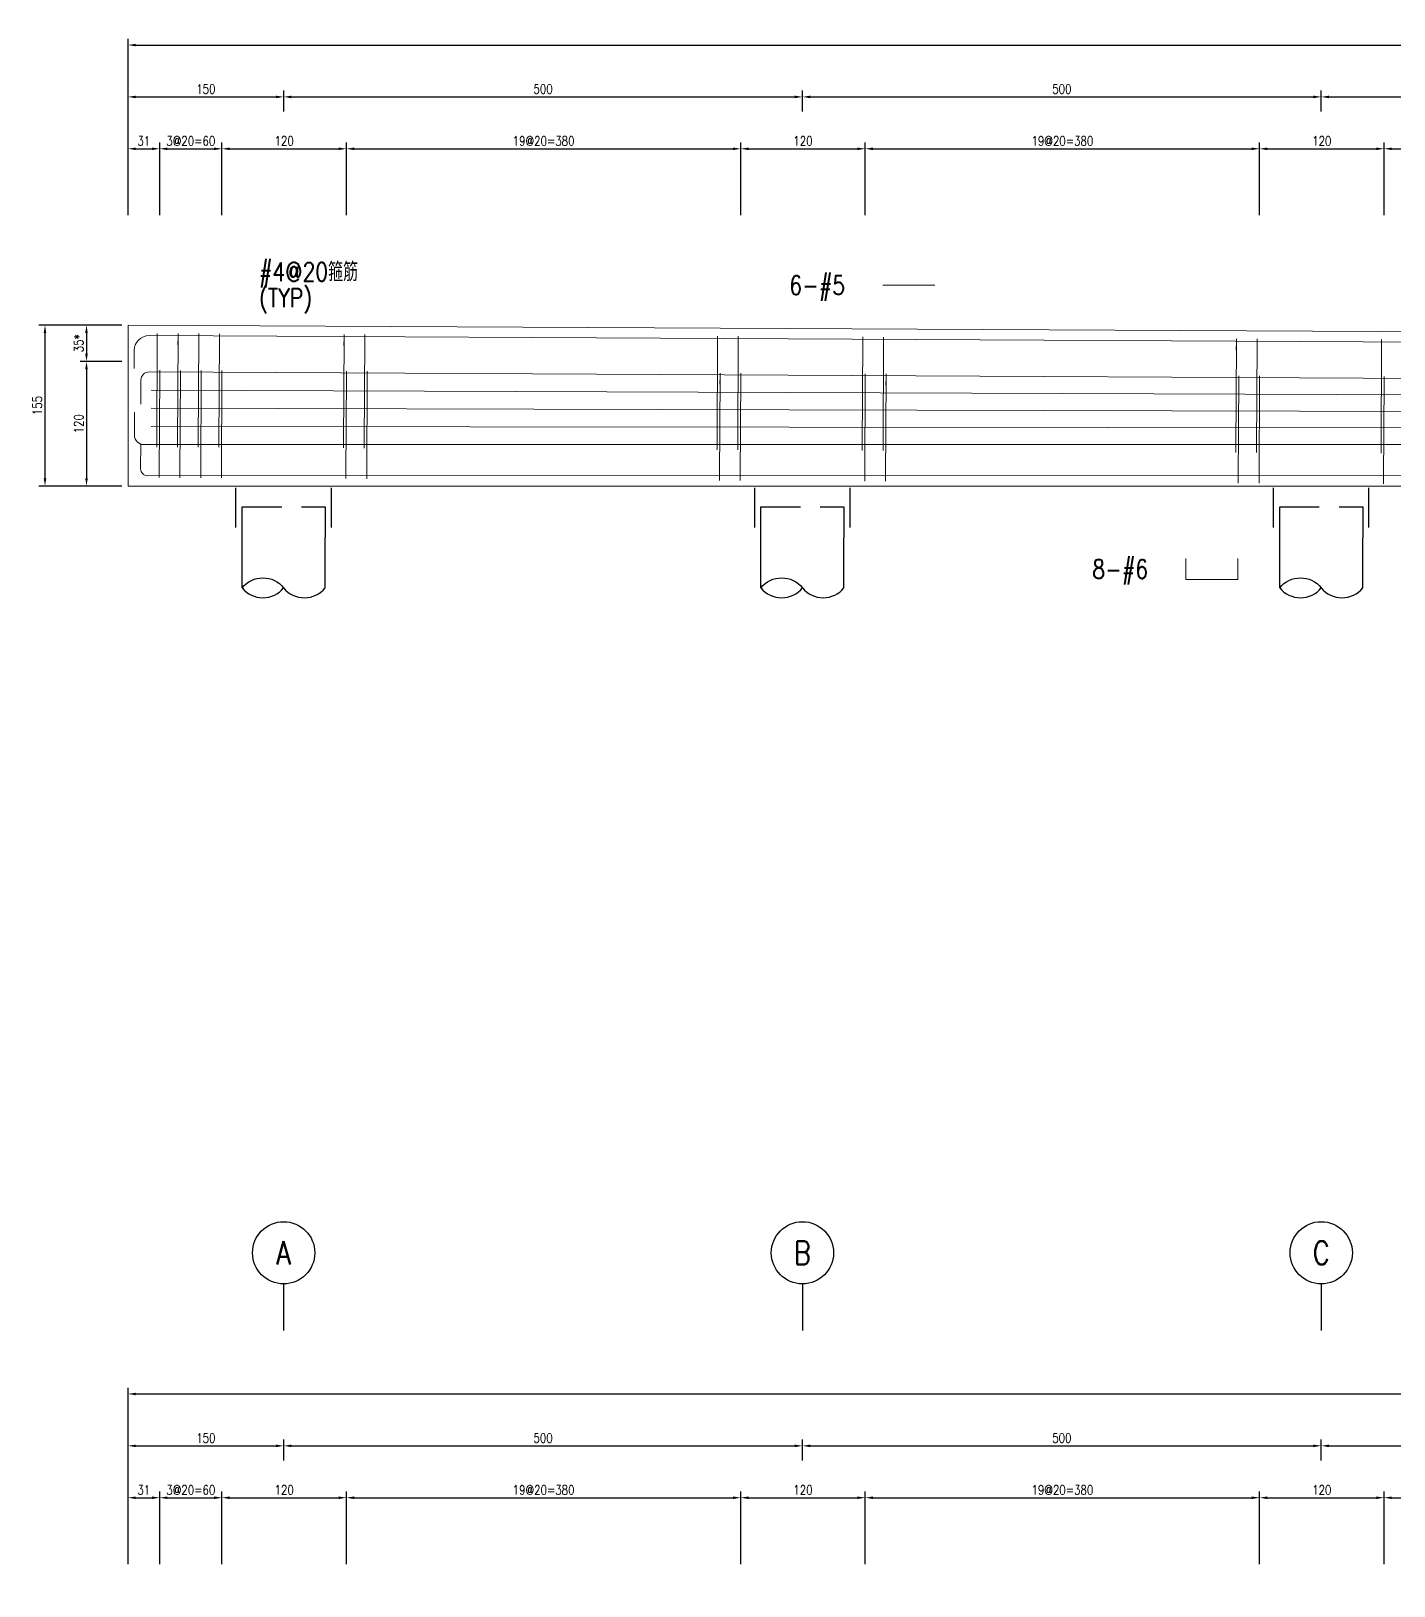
# Model space of a CAD drawing. Extents: x -4754 to 4976, y -19960 to 3841.
# Drawn here: x -359 to 955, y -3660 to -2161 of the extents above; entities that cross this region are included whole.
import ezdxf
from ezdxf.enums import TextEntityAlignment as Align

# ---------------------------------------------------------------- set-up
doc = ezdxf.new("R2010")
doc.units = 0
doc.header["$LTSCALE"] = 3
doc.linetypes.add('DASHED', pattern=[19.05, 12.7, -6.35])
doc.layers.get('0').update_dxf_attribs({"linetype": 'CONTINUOUS'})
doc.layers.add('HB_0', color=7, linetype='CONTINUOUS', transparency=0.5)
for name, color, linetype in [('HB_DIM', 1, 'CONTINUOUS'), ('HB_TXT_CTEXT', 2, 'CONTINUOUS'), ('鋼筋', 3, 'CONTINUOUS')]:
    doc.layers.add(name, color=color, linetype=linetype)
doc.styles.get("Standard").update_dxf_attribs({"font": 'ROMANS.shx', "width": 0.8, "bigfont": 'chineset.shx'})
doc.dimstyles.new('30', dxfattribs={"dimscale": 3, "dimtxt": 3, "dimasz": 2.5, "dimexe": 2, "dimexo": 2, "dimgap": 1, "dimtad": 1, "dimdsep": 46, "dimtxsty": 'Standard', "dimcen": 0, "dimclrd": 256, "dimclre": 256, "dimclrt": 2, "dimadec": 0, "dimazin": 0, "dimtfac": 1, "dimtix": 1, "dimtmove": 2, "dimatfit": 3, "dimfxl": 1, "dimtolj": 1, "dimtzin": 0, "dimarcsym": 0})

# ---------------------------------------------------------------- blocks, each defined once
blk = doc.blocks.new('pile_vertical')
at = {"color": 252, "linetype": 'DASHED'}
for p, q in [((-46, -40), (-46, 0)), ((46, -40), (46, 0))]:
    blk.add_line(p, q, dxfattribs=at)
at = {"linetype": 'Continuous'}
for p, q in [((-40, -98.1), (-40, -50)), ((40, -98.1), (40, -50))]:
    blk.add_line(p, q, dxfattribs=at)
at = {"color": 252, "linetype": 'DASHED'}
blk.add_lwpolyline([(-40, -50), (-40, -20), (40, -20), (40, -50)], dxfattribs=at)
at = {"linetype": 'Continuous'}
for points in [[(-40, -98.1, -0.48), (0, -98.1, 0.48), (40, -98.1, 0.48)], [(-40, -98.1, 0.48), (0, -98.1, 0.48)]]:
    blk.add_lwpolyline(points, format="xyb", dxfattribs=at)
blk = doc.blocks.new('*D113')
at = {"layer": 'HB_DIM', "linetype": 'Continuous', "lineweight": -2}
for p, q in [((-271.4, -2444.8), (-311.4, -2444.8)), ((-305.4, -2452.3), (-305.4, -2472.3)), ((-271.4, -2479.8), (-311.4, -2479.8))]:
    blk.add_line(p, q, dxfattribs=at)
at = {"layer": 'HB_DIM'}
for points in [[(-304.2, -2452.3), (-306.7, -2452.3), (-305.4, -2444.8)], [(-306.7, -2472.3), (-304.2, -2472.3), (-305.4, -2479.8)]]:
    blk.add_solid(points, dxfattribs=at)
at = {"layer": 'HB_DIM', "color": 2, "linetype": 'Continuous', "insert": (-312.9, -2462.3), "char_height": 9, "attachment_point": 5, "rotation": 90}
blk.add_mtext('\\A1;35*', dxfattribs=at)
blk = doc.blocks.new('*D114')
at = {"layer": 'HB_DIM', "linetype": 'Continuous', "lineweight": -2}
for p, q in [((-271.4, -2479.8), (-311.4, -2479.8)), ((-305.4, -2487.3), (-305.4, -2592.3)), ((-271.4, -2599.8), (-311.4, -2599.8))]:
    blk.add_line(p, q, dxfattribs=at)
at = {"layer": 'HB_DIM'}
for points in [[(-304.2, -2487.3), (-306.7, -2487.3), (-305.4, -2479.8)], [(-306.7, -2592.3), (-304.2, -2592.3), (-305.4, -2599.8)]]:
    blk.add_solid(points, dxfattribs=at)
at = {"layer": 'HB_DIM', "color": 2, "linetype": 'Continuous', "insert": (-312.9, -2539.8), "char_height": 9, "attachment_point": 5, "rotation": 90}
blk.add_mtext('\\A1;120', dxfattribs=at)
blk = doc.blocks.new('*D115')
at = {"layer": 'HB_DIM', "linetype": 'Continuous', "lineweight": -2}
for p, q in [((-265.4, -2338.8), (-265.4, -2268.8)), ((-257.9, -2274.8), (-242.4, -2274.8)), ((-234.9, -2338.8), (-234.9, -2268.8))]:
    blk.add_line(p, q, dxfattribs=at)
at = {"layer": 'HB_DIM'}
for points in [[(-257.9, -2273.6), (-257.9, -2276.1), (-265.4, -2274.8)], [(-242.4, -2276.1), (-242.4, -2273.6), (-234.9, -2274.8)]]:
    blk.add_solid(points, dxfattribs=at)
at = {"layer": 'HB_DIM', "color": 2, "linetype": 'Continuous', "insert": (-250.2, -2267.3), "char_height": 9, "attachment_point": 5, "rotation": 0}
blk.add_mtext('\\A1;31', dxfattribs=at)
blk = doc.blocks.new('*D116')
at = {"layer": 'HB_DIM', "linetype": 'Continuous', "lineweight": -2}
for p, q in [((-234.9, -2338.8), (-234.9, -2268.8)), ((-227.4, -2274.8), (-182.4, -2274.8)), ((-174.9, -2338.8), (-174.9, -2268.8))]:
    blk.add_line(p, q, dxfattribs=at)
at = {"layer": 'HB_DIM'}
for points in [[(-227.4, -2273.6), (-227.4, -2276.1), (-234.9, -2274.8)], [(-182.4, -2276.1), (-182.4, -2273.6), (-174.9, -2274.8)]]:
    blk.add_solid(points, dxfattribs=at)
at = {"layer": 'HB_DIM', "color": 2, "linetype": 'Continuous', "insert": (-204.9, -2267.3), "char_height": 9, "attachment_point": 5, "rotation": 0}
blk.add_mtext('\\A1;3@20=60', dxfattribs=at)
blk = doc.blocks.new('*D117')
at = {"layer": 'HB_DIM', "linetype": 'Continuous', "lineweight": -2}
for p, q in [((-174.9, -2338.8), (-174.9, -2268.8)), ((-167.4, -2274.8), (-62.4, -2274.8)), ((-54.9, -2338.8), (-54.9, -2268.8))]:
    blk.add_line(p, q, dxfattribs=at)
at = {"layer": 'HB_DIM'}
for points in [[(-167.4, -2273.6), (-167.4, -2276.1), (-174.9, -2274.8)], [(-62.4, -2276.1), (-62.4, -2273.6), (-54.9, -2274.8)]]:
    blk.add_solid(points, dxfattribs=at)
at = {"layer": 'HB_DIM', "color": 2, "linetype": 'Continuous', "insert": (-114.9, -2267.3), "char_height": 9, "attachment_point": 5, "rotation": 0}
blk.add_mtext('\\A1;120', dxfattribs=at)
blk = doc.blocks.new('*D118')
at = {"layer": 'HB_DIM', "linetype": 'Continuous', "lineweight": -2}
for p, q in [((-54.9, -2338.8), (-54.9, -2268.8)), ((-47.4, -2274.8), (317.6, -2274.8)), ((325.1, -2338.8), (325.1, -2268.8))]:
    blk.add_line(p, q, dxfattribs=at)
at = {"layer": 'HB_DIM'}
for points in [[(-47.4, -2273.6), (-47.4, -2276.1), (-54.9, -2274.8)], [(317.6, -2276.1), (317.6, -2273.6), (325.1, -2274.8)]]:
    blk.add_solid(points, dxfattribs=at)
at = {"layer": 'HB_DIM', "color": 2, "linetype": 'Continuous', "insert": (135.1, -2267.3), "char_height": 9, "attachment_point": 5, "rotation": 0}
blk.add_mtext('\\A1;19@20=380', dxfattribs=at)
blk = doc.blocks.new('*D119')
at = {"layer": 'HB_DIM', "linetype": 'Continuous', "lineweight": -2}
for p, q in [((325.1, -2338.8), (325.1, -2268.8)), ((332.6, -2274.8), (437.6, -2274.8)), ((445.1, -2338.8), (445.1, -2268.8))]:
    blk.add_line(p, q, dxfattribs=at)
at = {"layer": 'HB_DIM'}
for points in [[(332.6, -2273.6), (332.6, -2276.1), (325.1, -2274.8)], [(437.6, -2276.1), (437.6, -2273.6), (445.1, -2274.8)]]:
    blk.add_solid(points, dxfattribs=at)
at = {"layer": 'HB_DIM', "color": 2, "linetype": 'Continuous', "insert": (385.1, -2267.3), "char_height": 9, "attachment_point": 5, "rotation": 0}
blk.add_mtext('\\A1;120', dxfattribs=at)
blk = doc.blocks.new('*D120')
at = {"layer": 'HB_DIM', "linetype": 'Continuous', "lineweight": -2}
for p, q in [((445.1, -2338.8), (445.1, -2268.8)), ((452.6, -2274.8), (817.6, -2274.8)), ((825.1, -2338.8), (825.1, -2268.8))]:
    blk.add_line(p, q, dxfattribs=at)
at = {"layer": 'HB_DIM'}
for points in [[(452.6, -2273.6), (452.6, -2276.1), (445.1, -2274.8)], [(817.6, -2276.1), (817.6, -2273.6), (825.1, -2274.8)]]:
    blk.add_solid(points, dxfattribs=at)
at = {"layer": 'HB_DIM', "color": 2, "linetype": 'Continuous', "insert": (635.1, -2267.3), "char_height": 9, "attachment_point": 5, "rotation": 0}
blk.add_mtext('\\A1;19@20=380', dxfattribs=at)
blk = doc.blocks.new('*D121')
at = {"layer": 'HB_DIM', "linetype": 'Continuous', "lineweight": -2}
for p, q in [((825.1, -2338.8), (825.1, -2268.8)), ((832.6, -2274.8), (937.6, -2274.8)), ((945.1, -2338.8), (945.1, -2268.8))]:
    blk.add_line(p, q, dxfattribs=at)
at = {"layer": 'HB_DIM'}
for points in [[(832.6, -2273.6), (832.6, -2276.1), (825.1, -2274.8)], [(937.6, -2276.1), (937.6, -2273.6), (945.1, -2274.8)]]:
    blk.add_solid(points, dxfattribs=at)
at = {"layer": 'HB_DIM', "color": 2, "linetype": 'Continuous', "insert": (885.1, -2267.3), "char_height": 9, "attachment_point": 5, "rotation": 0}
blk.add_mtext('\\A1;120', dxfattribs=at)
blk = doc.blocks.new('*D122')
at = {"layer": 'HB_DIM', "linetype": 'Continuous', "lineweight": -2}
for p, q in [((945.1, -2338.8), (945.1, -2268.8)), ((952.6, -2274.8), (1317.6, -2274.8)), ((1325.1, -2338.8), (1325.1, -2268.8))]:
    blk.add_line(p, q, dxfattribs=at)
at = {"layer": 'HB_DIM'}
for points in [[(952.6, -2273.6), (952.6, -2276.1), (945.1, -2274.8)], [(1317.6, -2276.1), (1317.6, -2273.6), (1325.1, -2274.8)]]:
    blk.add_solid(points, dxfattribs=at)
at = {"layer": 'HB_DIM', "color": 2, "linetype": 'Continuous', "insert": (1135.1, -2267.3), "char_height": 9, "attachment_point": 5, "rotation": 0}
blk.add_mtext('\\A1;19@20=380', dxfattribs=at)
blk = doc.blocks.new('*D130')
at = {"layer": 'HB_DIM', "linetype": 'Continuous', "lineweight": -2}
for p, q in [((-265.4, -2338.8), (-265.4, -2168.8)), ((2714.6, -2353.8), (2714.6, -2168.8)), ((-257.9, -2174.8), (2707.1, -2174.8))]:
    blk.add_line(p, q, dxfattribs=at)
at = {"layer": 'HB_DIM'}
for points in [[(-257.9, -2173.6), (-257.9, -2176.1), (-265.4, -2174.8)], [(2707.1, -2176.1), (2707.1, -2173.6), (2714.6, -2174.8)]]:
    blk.add_solid(points, dxfattribs=at)
at = {"layer": 'HB_DIM', "color": 2, "linetype": 'Continuous', "insert": (1224.6, -2167.3), "char_height": 9, "attachment_point": 5, "rotation": 0}
blk.add_mtext('\\A1;2980', dxfattribs=at)
blk = doc.blocks.new('*D131')
at = {"layer": 'HB_DIM', "linetype": 'Continuous', "lineweight": -2}
for p, q in [((-265.4, -2338.8), (-265.4, -2218.8)), ((-257.9, -2224.8), (-122.9, -2224.8)), ((-115.4, -2238.8), (-115.4, -2218.8))]:
    blk.add_line(p, q, dxfattribs=at)
at = {"layer": 'HB_DIM'}
for points in [[(-257.9, -2223.6), (-257.9, -2226.1), (-265.4, -2224.8)], [(-122.9, -2226.1), (-122.9, -2223.6), (-115.4, -2224.8)]]:
    blk.add_solid(points, dxfattribs=at)
at = {"layer": 'HB_DIM', "color": 2, "linetype": 'Continuous', "insert": (-190.4, -2217.3), "char_height": 9, "attachment_point": 5, "rotation": 0}
blk.add_mtext('\\A1;150', dxfattribs=at)
blk = doc.blocks.new('*D132')
at = {"layer": 'HB_DIM', "linetype": 'Continuous', "lineweight": -2}
for p, q in [((-115.4, -2238.8), (-115.4, -2218.8)), ((-107.9, -2224.8), (377.1, -2224.8)), ((384.6, -2238.8), (384.6, -2218.8))]:
    blk.add_line(p, q, dxfattribs=at)
at = {"layer": 'HB_DIM'}
for points in [[(-107.9, -2223.6), (-107.9, -2226.1), (-115.4, -2224.8)], [(377.1, -2226.1), (377.1, -2223.6), (384.6, -2224.8)]]:
    blk.add_solid(points, dxfattribs=at)
at = {"layer": 'HB_DIM', "color": 2, "linetype": 'Continuous', "insert": (134.6, -2217.3), "char_height": 9, "attachment_point": 5, "rotation": 0}
blk.add_mtext('\\A1;500', dxfattribs=at)
blk = doc.blocks.new('*D133')
at = {"layer": 'HB_DIM', "linetype": 'Continuous', "lineweight": -2}
for p, q in [((384.6, -2238.8), (384.6, -2218.8)), ((392.1, -2224.8), (877.1, -2224.8)), ((884.6, -2238.8), (884.6, -2218.8))]:
    blk.add_line(p, q, dxfattribs=at)
at = {"layer": 'HB_DIM'}
for points in [[(392.1, -2223.6), (392.1, -2226.1), (384.6, -2224.8)], [(877.1, -2226.1), (877.1, -2223.6), (884.6, -2224.8)]]:
    blk.add_solid(points, dxfattribs=at)
at = {"layer": 'HB_DIM', "color": 2, "linetype": 'Continuous', "insert": (634.6, -2217.3), "char_height": 9, "attachment_point": 5, "rotation": 0}
blk.add_mtext('\\A1;500', dxfattribs=at)
blk = doc.blocks.new('*D134')
at = {"layer": 'HB_DIM', "linetype": 'Continuous', "lineweight": -2}
for p, q in [((884.6, -2238.8), (884.6, -2218.8)), ((892.1, -2224.8), (1377.1, -2224.8)), ((1384.6, -2238.8), (1384.6, -2218.8))]:
    blk.add_line(p, q, dxfattribs=at)
at = {"layer": 'HB_DIM'}
for points in [[(892.1, -2223.6), (892.1, -2226.1), (884.6, -2224.8)], [(1377.1, -2226.1), (1377.1, -2223.6), (1384.6, -2224.8)]]:
    blk.add_solid(points, dxfattribs=at)
at = {"layer": 'HB_DIM', "color": 2, "linetype": 'Continuous', "insert": (1134.6, -2217.3), "char_height": 9, "attachment_point": 5, "rotation": 0}
blk.add_mtext('\\A1;500', dxfattribs=at)
blk = doc.blocks.new('*D138')
at = {"layer": 'HB_DIM', "linetype": 'Continuous', "lineweight": -2}
for p, q in [((-281.4, -2444.8), (-351.4, -2444.8)), ((-345.4, -2592.3), (-345.4, -2452.3)), ((-281.4, -2599.8), (-351.4, -2599.8))]:
    blk.add_line(p, q, dxfattribs=at)
at = {"layer": 'HB_DIM'}
for points in [[(-344.2, -2452.3), (-346.7, -2452.3), (-345.4, -2444.8)], [(-346.7, -2592.3), (-344.2, -2592.3), (-345.4, -2599.8)]]:
    blk.add_solid(points, dxfattribs=at)
at = {"layer": 'HB_DIM', "color": 2, "linetype": 'Continuous', "insert": (-352.9, -2522.3), "char_height": 9, "attachment_point": 5, "rotation": 90}
blk.add_mtext('\\A1;155', dxfattribs=at)
blk = doc.blocks.new('line_guide')
at = {"color": 4, "linetype": 'Continuous'}
blk.add_line((0, 0), (0, -45), dxfattribs=at)
blk.add_circle((0, 30), 30, dxfattribs=at)
at = {"color": 4, "linetype": 'Continuous', "width": 0.8}
blk.add_attdef('A', text='', height=22.5, dxfattribs=at).set_placement((0, 30), align=Align.MIDDLE)
blk = doc.blocks.new('*D141')
at = {"layer": 'HB_DIM', "linetype": 'Continuous', "lineweight": -2}
for p, q in [((-265.4, -3638.8), (-265.4, -3568.8)), ((-257.9, -3574.8), (-242.4, -3574.8)), ((-234.9, -3638.8), (-234.9, -3568.8))]:
    blk.add_line(p, q, dxfattribs=at)
at = {"layer": 'HB_DIM'}
for points in [[(-257.9, -3573.6), (-257.9, -3576.1), (-265.4, -3574.8)], [(-242.4, -3576.1), (-242.4, -3573.6), (-234.9, -3574.8)]]:
    blk.add_solid(points, dxfattribs=at)
at = {"layer": 'HB_DIM', "color": 2, "linetype": 'Continuous', "insert": (-250.2, -3567.3), "char_height": 9, "attachment_point": 5, "rotation": 0}
blk.add_mtext('\\A1;31', dxfattribs=at)
blk = doc.blocks.new('*D142')
at = {"layer": 'HB_DIM', "linetype": 'Continuous', "lineweight": -2}
for p, q in [((-234.9, -3638.8), (-234.9, -3568.8)), ((-227.4, -3574.8), (-182.4, -3574.8)), ((-174.9, -3638.8), (-174.9, -3568.8))]:
    blk.add_line(p, q, dxfattribs=at)
at = {"layer": 'HB_DIM'}
for points in [[(-227.4, -3573.6), (-227.4, -3576.1), (-234.9, -3574.8)], [(-182.4, -3576.1), (-182.4, -3573.6), (-174.9, -3574.8)]]:
    blk.add_solid(points, dxfattribs=at)
at = {"layer": 'HB_DIM', "color": 2, "linetype": 'Continuous', "insert": (-204.9, -3567.3), "char_height": 9, "attachment_point": 5, "rotation": 0}
blk.add_mtext('\\A1;3@20=60', dxfattribs=at)
blk = doc.blocks.new('*D143')
at = {"layer": 'HB_DIM', "linetype": 'Continuous', "lineweight": -2}
for p, q in [((-174.9, -3638.8), (-174.9, -3568.8)), ((-167.4, -3574.8), (-62.4, -3574.8)), ((-54.9, -3638.8), (-54.9, -3568.8))]:
    blk.add_line(p, q, dxfattribs=at)
at = {"layer": 'HB_DIM'}
for points in [[(-167.4, -3573.6), (-167.4, -3576.1), (-174.9, -3574.8)], [(-62.4, -3576.1), (-62.4, -3573.6), (-54.9, -3574.8)]]:
    blk.add_solid(points, dxfattribs=at)
at = {"layer": 'HB_DIM', "color": 2, "linetype": 'Continuous', "insert": (-114.9, -3567.3), "char_height": 9, "attachment_point": 5, "rotation": 0}
blk.add_mtext('\\A1;120', dxfattribs=at)
blk = doc.blocks.new('*D144')
at = {"layer": 'HB_DIM', "linetype": 'Continuous', "lineweight": -2}
for p, q in [((-54.9, -3638.8), (-54.9, -3568.8)), ((-47.4, -3574.8), (317.6, -3574.8)), ((325.1, -3638.8), (325.1, -3568.8))]:
    blk.add_line(p, q, dxfattribs=at)
at = {"layer": 'HB_DIM'}
for points in [[(-47.4, -3573.6), (-47.4, -3576.1), (-54.9, -3574.8)], [(317.6, -3576.1), (317.6, -3573.6), (325.1, -3574.8)]]:
    blk.add_solid(points, dxfattribs=at)
at = {"layer": 'HB_DIM', "color": 2, "linetype": 'Continuous', "insert": (135.1, -3567.3), "char_height": 9, "attachment_point": 5, "rotation": 0}
blk.add_mtext('\\A1;19@20=380', dxfattribs=at)
blk = doc.blocks.new('*D145')
at = {"layer": 'HB_DIM', "linetype": 'Continuous', "lineweight": -2}
for p, q in [((325.1, -3638.8), (325.1, -3568.8)), ((332.6, -3574.8), (437.6, -3574.8)), ((445.1, -3638.8), (445.1, -3568.8))]:
    blk.add_line(p, q, dxfattribs=at)
at = {"layer": 'HB_DIM'}
for points in [[(332.6, -3573.6), (332.6, -3576.1), (325.1, -3574.8)], [(437.6, -3576.1), (437.6, -3573.6), (445.1, -3574.8)]]:
    blk.add_solid(points, dxfattribs=at)
at = {"layer": 'HB_DIM', "color": 2, "linetype": 'Continuous', "insert": (385.1, -3567.3), "char_height": 9, "attachment_point": 5, "rotation": 0}
blk.add_mtext('\\A1;120', dxfattribs=at)
blk = doc.blocks.new('*D146')
at = {"layer": 'HB_DIM', "linetype": 'Continuous', "lineweight": -2}
for p, q in [((445.1, -3638.8), (445.1, -3568.8)), ((452.6, -3574.8), (817.6, -3574.8)), ((825.1, -3638.8), (825.1, -3568.8))]:
    blk.add_line(p, q, dxfattribs=at)
at = {"layer": 'HB_DIM'}
for points in [[(452.6, -3573.6), (452.6, -3576.1), (445.1, -3574.8)], [(817.6, -3576.1), (817.6, -3573.6), (825.1, -3574.8)]]:
    blk.add_solid(points, dxfattribs=at)
at = {"layer": 'HB_DIM', "color": 2, "linetype": 'Continuous', "insert": (635.1, -3567.3), "char_height": 9, "attachment_point": 5, "rotation": 0}
blk.add_mtext('\\A1;19@20=380', dxfattribs=at)
blk = doc.blocks.new('*D147')
at = {"layer": 'HB_DIM', "linetype": 'Continuous', "lineweight": -2}
for p, q in [((825.1, -3638.8), (825.1, -3568.8)), ((832.6, -3574.8), (937.6, -3574.8)), ((945.1, -3638.8), (945.1, -3568.8))]:
    blk.add_line(p, q, dxfattribs=at)
at = {"layer": 'HB_DIM'}
for points in [[(832.6, -3573.6), (832.6, -3576.1), (825.1, -3574.8)], [(937.6, -3576.1), (937.6, -3573.6), (945.1, -3574.8)]]:
    blk.add_solid(points, dxfattribs=at)
at = {"layer": 'HB_DIM', "color": 2, "linetype": 'Continuous', "insert": (885.1, -3567.3), "char_height": 9, "attachment_point": 5, "rotation": 0}
blk.add_mtext('\\A1;120', dxfattribs=at)
blk = doc.blocks.new('*D148')
at = {"layer": 'HB_DIM', "linetype": 'Continuous', "lineweight": -2}
for p, q in [((945.1, -3638.8), (945.1, -3568.8)), ((952.6, -3574.8), (1317.6, -3574.8)), ((1325.1, -3638.8), (1325.1, -3568.8))]:
    blk.add_line(p, q, dxfattribs=at)
at = {"layer": 'HB_DIM'}
for points in [[(952.6, -3573.6), (952.6, -3576.1), (945.1, -3574.8)], [(1317.6, -3576.1), (1317.6, -3573.6), (1325.1, -3574.8)]]:
    blk.add_solid(points, dxfattribs=at)
at = {"layer": 'HB_DIM', "color": 2, "linetype": 'Continuous', "insert": (1135.1, -3567.3), "char_height": 9, "attachment_point": 5, "rotation": 0}
blk.add_mtext('\\A1;19@20=380', dxfattribs=at)
blk = doc.blocks.new('*D156')
at = {"layer": 'HB_DIM', "linetype": 'Continuous', "lineweight": -2}
for p, q in [((-265.4, -3638.8), (-265.4, -3468.8)), ((-257.9, -3474.8), (2707.1, -3474.8)), ((2714.6, -3653.8), (2714.6, -3468.8))]:
    blk.add_line(p, q, dxfattribs=at)
at = {"layer": 'HB_DIM'}
for points in [[(-257.9, -3473.6), (-257.9, -3476.1), (-265.4, -3474.8)], [(2707.1, -3476.1), (2707.1, -3473.6), (2714.6, -3474.8)]]:
    blk.add_solid(points, dxfattribs=at)
at = {"layer": 'HB_DIM', "color": 2, "linetype": 'Continuous', "insert": (1224.6, -3467.3), "char_height": 9, "attachment_point": 5, "rotation": 0}
blk.add_mtext('\\A1;2980', dxfattribs=at)
blk = doc.blocks.new('*D157')
at = {"layer": 'HB_DIM', "linetype": 'Continuous', "lineweight": -2}
for p, q in [((-265.4, -3638.8), (-265.4, -3518.8)), ((-115.4, -3538.8), (-115.4, -3518.8)), ((-257.9, -3524.8), (-122.9, -3524.8))]:
    blk.add_line(p, q, dxfattribs=at)
at = {"layer": 'HB_DIM'}
for points in [[(-257.9, -3523.6), (-257.9, -3526.1), (-265.4, -3524.8)], [(-122.9, -3526.1), (-122.9, -3523.6), (-115.4, -3524.8)]]:
    blk.add_solid(points, dxfattribs=at)
at = {"layer": 'HB_DIM', "color": 2, "linetype": 'Continuous', "insert": (-190.4, -3517.3), "char_height": 9, "attachment_point": 5, "rotation": 0}
blk.add_mtext('\\A1;150', dxfattribs=at)
blk = doc.blocks.new('*D158')
at = {"layer": 'HB_DIM', "linetype": 'Continuous', "lineweight": -2}
for p, q in [((-115.4, -3538.8), (-115.4, -3518.8)), ((384.6, -3538.8), (384.6, -3518.8)), ((-107.9, -3524.8), (377.1, -3524.8))]:
    blk.add_line(p, q, dxfattribs=at)
at = {"layer": 'HB_DIM'}
for points in [[(-107.9, -3523.6), (-107.9, -3526.1), (-115.4, -3524.8)], [(377.1, -3526.1), (377.1, -3523.6), (384.6, -3524.8)]]:
    blk.add_solid(points, dxfattribs=at)
at = {"layer": 'HB_DIM', "color": 2, "linetype": 'Continuous', "insert": (134.6, -3517.3), "char_height": 9, "attachment_point": 5, "rotation": 0}
blk.add_mtext('\\A1;500', dxfattribs=at)
blk = doc.blocks.new('*D159')
at = {"layer": 'HB_DIM', "linetype": 'Continuous', "lineweight": -2}
for p, q in [((384.6, -3538.8), (384.6, -3518.8)), ((884.6, -3538.8), (884.6, -3518.8)), ((392.1, -3524.8), (877.1, -3524.8))]:
    blk.add_line(p, q, dxfattribs=at)
at = {"layer": 'HB_DIM'}
for points in [[(392.1, -3523.6), (392.1, -3526.1), (384.6, -3524.8)], [(877.1, -3526.1), (877.1, -3523.6), (884.6, -3524.8)]]:
    blk.add_solid(points, dxfattribs=at)
at = {"layer": 'HB_DIM', "color": 2, "linetype": 'Continuous', "insert": (634.6, -3517.3), "char_height": 9, "attachment_point": 5, "rotation": 0}
blk.add_mtext('\\A1;500', dxfattribs=at)
blk = doc.blocks.new('*D160')
at = {"layer": 'HB_DIM', "linetype": 'Continuous', "lineweight": -2}
for p, q in [((884.6, -3538.8), (884.6, -3518.8)), ((1384.6, -3538.8), (1384.6, -3518.8)), ((892.1, -3524.8), (1377.1, -3524.8))]:
    blk.add_line(p, q, dxfattribs=at)
at = {"layer": 'HB_DIM'}
for points in [[(892.1, -3523.6), (892.1, -3526.1), (884.6, -3524.8)], [(1377.1, -3526.1), (1377.1, -3523.6), (1384.6, -3524.8)]]:
    blk.add_solid(points, dxfattribs=at)
at = {"layer": 'HB_DIM', "color": 2, "linetype": 'Continuous', "insert": (1134.6, -3517.3), "char_height": 9, "attachment_point": 5, "rotation": 0}
blk.add_mtext('\\A1;500', dxfattribs=at)

msp = doc.modelspace()

# ---------------------------------------------------------------- linework, layer by layer
at = {"layer": 'HB_0', "lineweight": 5}
msp.add_lwpolyline([(-265.427, -2599.802), (-265.427, -2444.802), (2714.573, -2459.802), (2714.573, -2599.802), (-265.427, -2599.802)], dxfattribs=at)
at = {"layer": 'HB_DIM', "color": 1, "linetype": 'Continuous'}
for points in [[(-217.229, -2453.418, 0, 1.25, 0), (-207.229, -2443.418, 0, 0, 0), (-157.229, -2393.418, 0, 0, 0), (-139.229, -2393.418, 0, 0, 0)], [(-214.868, -2488.963, 0, 1.25, 0), (-207.161, -2476.186, 0, 0, 0), (-157.229, -2393.418, 0, 0, 0), (-139.229, -2393.418, 0, 0, 0)], [(344.142, -2526.359, 0, 1.25, 0), (344.142, -2511.359, 0, 0, 0), (344.142, -2406.359, 0, 0, 0), (362.142, -2406.359, 0, 0, 0)], [(344.142, -2543.104, 0, 1.25, 0), (344.142, -2528.104, 0, 0, 0), (344.142, -2406.359, 0, 0, 0), (362.142, -2406.359, 0, 0, 0)], [(344.142, -2509.614, 0, 1.25, 0), (344.142, -2494.614, 0, 0, 0), (344.142, -2406.359, 0, 0, 0), (362.142, -2406.359, 0, 0, 0)], [(931.051, -2495.823, 0, 1.25, 0), (931.051, -2480.823, 0, 0, 0), (931.051, -2405.823, 0, 0, 0), (949.051, -2405.823, 0, 0, 0)], [(929.798, -2559.808, 0, 1.25, 0), (929.798, -2574.808, 0, 0, 0), (929.798, -2649.808, 0, 0, 0), (947.798, -2649.808, 0, 0, 0)], [(636.132, -2589.826, 0, 1.25, 0), (636.132, -2604.826, 0, 0, 0), (636.132, -2679.826, 0, 0, 0), (654.132, -2679.826, 0, 0, 0)]]:
    msp.add_lwpolyline(points, format="xyseb", dxfattribs=at)
at = {"layer": 'HB_TXT_CTEXT', "lineweight": 5}
msp.add_line((462.142, -2406.359, 50), (512.142, -2406.359, 50), dxfattribs=at)
msp.add_polyline3d([(754.132, -2669.826, -50), (754.132, -2689.826, -50), (804.132, -2689.826, -50), (804.132, -2669.826, -50)], dxfattribs=at)
at = {"layer": '鋼筋', "lineweight": 5}
for p, q in [((-244.987, -2454.905, -38), (2694.033, -2469.698, -38)), ((-244.987, -2454.905, -27.143), (2694.033, -2469.698, -27.143)), ((-244.987, -2454.905, -16.286), (2694.033, -2469.698, -16.286)), ((-244.987, -2454.905, -5.429), (2694.033, -2469.698, -5.429)), ((-244.987, -2454.905, 5.429), (2694.033, -2469.698, 5.429)), ((-244.987, -2454.905, 16.286), (2694.033, -2469.698, 16.286)), ((-244.987, -2454.905, 27.143), (2694.033, -2469.698, 27.143)), ((-244.987, -2454.905, 38), (2694.033, -2469.698, 38)), ((-237.242, -2455.902, 40.245), (-237.761, -2559.041, 40.245)), ((-237.761, -2559.041, -40.245), (-237.242, -2455.902, -40.245)), ((-237.28, -2463.522, 33.895), (-237.242, -2455.902, 33.895)), ((-237.242, -2455.902, -33.895), (-237.28, -2463.522, -33.895)), ((-217.242, -2456.002, 40.245), (-217.761, -2559.142, 40.245)), ((-217.761, -2559.142, -40.245), (-217.242, -2456.002, -40.245)), ((-217.281, -2463.622, 33.895), (-217.242, -2456.002, 33.895)), ((-217.242, -2456.002, -33.895), (-217.281, -2463.622, -33.895)), ((-197.242, -2456.103, 40.245), (-197.762, -2559.242, 40.245)), ((-197.762, -2559.242, -40.245), (-197.242, -2456.103, -40.245)), ((-197.281, -2463.723, 33.895), (-197.242, -2456.103, 33.895)), ((-197.242, -2456.103, -33.895), (-197.281, -2463.723, -33.895)), ((-177.243, -2456.204, 40.245), (-177.762, -2559.343, 40.245)), ((-177.762, -2559.343, -40.245), (-177.243, -2456.204, -40.245)), ((-177.281, -2463.824, 33.895), (-177.243, -2456.204, 33.895)), ((-177.243, -2456.204, -33.895), (-177.281, -2463.824, -33.895)), ((-57.244, -2456.808, 40.245), (-57.763, -2559.947, 40.245)), ((-57.763, -2559.947, -40.245), (-57.244, -2456.808, -40.245)), ((-57.283, -2464.428, 33.895), (-57.244, -2456.808, 33.895)), ((-57.244, -2456.808, -33.895), (-57.283, -2464.428, -33.895)), ((-37.244, -2456.908, 40.245), (-37.764, -2560.048, 40.245)), ((-37.764, -2560.048, -40.245), (-37.244, -2456.908, -40.245)), ((-37.283, -2464.528, 33.895), (-37.244, -2456.908, 33.895)), ((-37.244, -2456.908, -33.895), (-37.283, -2464.528, -33.895)), ((-259.636, -2486.441, -38), (-259.55, -2469.321, -38)), ((-259.636, -2486.441, -27.143), (-259.55, -2469.321, -27.143)), ((-259.636, -2486.441, -16.286), (-259.55, -2469.321, -16.286)), ((-259.636, -2486.441, -5.429), (-259.55, -2469.321, -5.429)), ((-259.636, -2486.441, 5.429), (-259.55, -2469.321, 5.429)), ((-259.636, -2486.441, 16.286), (-259.55, -2469.321, 16.286)), ((-259.636, -2486.441, 27.143), (-259.55, -2469.321, 27.143)), ((-259.636, -2486.441, 38), (-259.55, -2469.321, 38)), ((302.751, -2458.62, 40.245), (302.232, -2561.759, 40.245)), ((302.232, -2561.759, -40.245), (302.751, -2458.62, -40.245)), ((302.713, -2466.24, 33.895), (302.751, -2458.62, 33.895)), ((302.751, -2458.62, -33.895), (302.713, -2466.24, -33.895)), ((322.751, -2458.72, 40.245), (322.232, -2561.86, 40.245)), ((322.232, -2561.86, -40.245), (322.751, -2458.72, -40.245)), ((322.713, -2466.34, 33.895), (322.751, -2458.72, 33.895)), ((322.751, -2458.72, -33.895), (322.713, -2466.34, -33.895)), ((442.749, -2459.324, 40.245), (442.23, -2562.464, 40.245)), ((442.23, -2562.464, -40.245), (442.749, -2459.324, -40.245)), ((442.711, -2466.944, 33.895), (442.749, -2459.324, 33.895)), ((442.749, -2459.324, -33.895), (442.711, -2466.944, -33.895)), ((462.749, -2459.425, 40.245), (462.23, -2562.564, 40.245)), ((462.23, -2562.564, -40.245), (462.749, -2459.425, -40.245)), ((462.711, -2467.045, 33.895), (462.749, -2459.425, 33.895)), ((462.749, -2459.425, -33.895), (462.711, -2467.045, -33.895)), ((802.745, -2461.137, 40.245), (802.226, -2564.276, 40.245)), ((802.226, -2564.276, -40.245), (802.745, -2461.137, -40.245)), ((802.707, -2468.756, 33.895), (802.745, -2461.137, 33.895)), ((802.745, -2461.137, -33.895), (802.707, -2468.756, -33.895)), ((822.745, -2461.237, 40.245), (822.225, -2564.377, 40.245)), ((822.225, -2564.377, -40.245), (822.745, -2461.237, -40.245)), ((822.706, -2468.857, 33.895), (822.745, -2461.237, 33.895)), ((822.745, -2461.237, -33.895), (822.706, -2468.857, -33.895)), ((942.743, -2461.841, 40.245), (942.224, -2564.981, 40.245)), ((942.224, -2564.981, -40.245), (942.743, -2461.841, -40.245)), ((942.705, -2469.461, 33.895), (942.743, -2461.841, 33.895)), ((942.743, -2461.841, -33.895), (942.705, -2469.461, -33.895)), ((-253.03, -2520.973, -50), (-252.912, -2497.633, -50)), ((-253.03, -2520.973, -35.714), (-252.912, -2497.633, -35.714)), ((-253.03, -2520.973, -21.429), (-252.912, -2497.633, -21.429)), ((-253.03, -2520.973, -7.143), (-252.912, -2497.633, -7.143)), ((-253.03, -2520.973, 7.143), (-252.912, -2497.633, 7.143)), ((-253.03, -2520.973, 21.429), (-252.912, -2497.633, 21.429)), ((-253.03, -2520.973, 35.714), (-252.912, -2497.633, 35.714)), ((-253.03, -2520.973, 50), (-252.912, -2497.633, 50)), ((-245.103, -2489.902, -50), (2695.282, -2504.703, -50)), ((-245.103, -2489.902, -35.714), (2695.282, -2504.703, -35.714)), ((-245.103, -2489.902, -21.429), (2695.282, -2504.703, -21.429)), ((-245.103, -2489.902, -7.143), (2695.282, -2504.703, -7.143)), ((-245.103, -2489.902, 7.143), (2695.282, -2504.703, 7.143)), ((-245.103, -2489.902, 21.429), (2695.282, -2504.703, 21.429)), ((-245.103, -2489.902, 35.714), (2695.282, -2504.703, 35.714)), ((-245.103, -2489.902, 50), (2695.282, -2504.703, 50)), ((-234.881, -2491.446, 51.745), (-235.37, -2588.583, 51.745)), ((-235.37, -2588.583, -51.745), (-234.881, -2491.446, -51.745)), ((-234.919, -2499.066, 45.395), (-234.881, -2491.446, 45.395)), ((-234.881, -2491.446, -45.395), (-234.919, -2499.066, -45.395)), ((-214.881, -2491.546, 51.745), (-215.37, -2588.684, 51.745)), ((-215.37, -2588.684, -51.745), (-214.881, -2491.546, -51.745)), ((-214.919, -2499.166, 45.395), (-214.881, -2491.546, 45.395)), ((-214.881, -2491.546, -45.395), (-214.919, -2499.166, -45.395)), ((-194.881, -2491.647, 51.745), (-195.37, -2588.785, 51.745)), ((-195.37, -2588.785, -51.745), (-194.881, -2491.647, -51.745)), ((-194.92, -2499.267, 45.395), (-194.881, -2491.647, 45.395)), ((-194.881, -2491.647, -45.395), (-194.92, -2499.267, -45.395)), ((-174.882, -2491.748, 51.745), (-175.371, -2588.885, 51.745)), ((-175.371, -2588.885, -51.745), (-174.882, -2491.748, -51.745)), ((-174.92, -2499.368, 45.395), (-174.882, -2491.748, 45.395)), ((-174.882, -2491.748, -45.395), (-174.92, -2499.368, -45.395)), ((-54.883, -2492.352, 51.745), (-55.372, -2589.489, 51.745)), ((-55.372, -2589.489, -51.745), (-54.883, -2492.352, -51.745)), ((-54.921, -2499.972, 45.395), (-54.883, -2492.352, 45.395)), ((-54.883, -2492.352, -45.395), (-54.921, -2499.972, -45.395)), ((-34.883, -2492.452, 51.745), (-35.372, -2589.59, 51.745)), ((-35.372, -2589.59, -51.745), (-34.883, -2492.452, -51.745)), ((-34.922, -2500.072, 45.395), (-34.883, -2492.452, 45.395)), ((-34.883, -2492.452, -45.395), (-34.922, -2500.072, -45.395)), ((305.112, -2494.164, 51.745), (304.623, -2591.301, 51.745)), ((304.623, -2591.301, -51.745), (305.112, -2494.164, -51.745)), ((305.074, -2501.784, 45.395), (305.112, -2494.164, 45.395)), ((305.112, -2494.164, -45.395), (305.074, -2501.784, -45.395)), ((325.112, -2494.264, 51.745), (324.623, -2591.402, 51.745)), ((324.623, -2591.402, -51.745), (325.112, -2494.264, -51.745)), ((325.074, -2501.884, 45.395), (325.112, -2494.264, 45.395)), ((325.112, -2494.264, -45.395), (325.074, -2501.884, -45.395)), ((445.111, -2494.869, 51.745), (444.622, -2592.006, 51.745)), ((444.622, -2592.006, -51.745), (445.111, -2494.869, -51.745)), ((445.072, -2502.488, 45.395), (445.111, -2494.869, 45.395)), ((445.111, -2494.869, -45.395), (445.072, -2502.488, -45.395)), ((465.11, -2494.969, 51.745), (464.621, -2592.107, 51.745)), ((464.621, -2592.107, -51.745), (465.11, -2494.969, -51.745)), ((465.072, -2502.589, 45.395), (465.11, -2494.969, 45.395)), ((465.11, -2494.969, -45.395), (465.072, -2502.589, -45.395)), ((805.106, -2496.681, 51.745), (804.617, -2593.818, 51.745)), ((804.617, -2593.818, -51.745), (805.106, -2496.681, -51.745)), ((805.068, -2504.3, 45.395), (805.106, -2496.681, 45.395)), ((805.106, -2496.681, -45.395), (805.068, -2504.3, -45.395)), ((825.106, -2496.781, 51.745), (824.617, -2593.919, 51.745)), ((824.617, -2593.919, -51.745), (825.106, -2496.781, -51.745)), ((825.067, -2504.401, 45.395), (825.106, -2496.781, 45.395)), ((825.106, -2496.781, -45.395), (825.067, -2504.401, -45.395)), ((945.104, -2497.385, 51.745), (944.615, -2594.523, 51.745)), ((944.615, -2594.523, -51.745), (945.104, -2497.385, -51.745)), ((945.066, -2505.005, 45.395), (945.104, -2497.385, 45.395)), ((945.104, -2497.385, -45.395), (945.066, -2505.005, -45.395)), ((-242.961, -2507.406, -50), (2692.983, -2518.449, -50)), ((-242.961, -2507.406, 50), (2692.983, -2518.449, 50)), ((-259.068, -2528.563, -50), (-259.18, -2550.897, -50)), ((-259.068, -2528.563, -35.714), (-259.18, -2550.897, -35.714)), ((-259.068, -2528.563, -21.429), (-259.18, -2550.897, -21.429)), ((-259.068, -2528.563, -7.143), (-259.18, -2550.897, -7.143)), ((-259.068, -2528.563, 7.143), (-259.18, -2550.897, 7.143)), ((-259.068, -2528.563, 21.429), (-259.18, -2550.897, 21.429)), ((-259.068, -2528.563, 35.714), (-259.18, -2550.897, 35.714)), ((-259.068, -2528.563, 50), (-259.18, -2550.897, 50)), ((-243.049, -2524.898, -50), (2692.906, -2532.206, -50)), ((-243.049, -2524.898, 50), (2692.906, -2532.206, 50)), ((-243.137, -2542.39, -50), (2692.825, -2545.964, -50)), ((-243.137, -2542.39, 50), (2692.825, -2545.964, 50)), ((-253.221, -2558.907, -50), (-253.343, -2583.143, -50)), ((-253.221, -2558.907, -35.714), (-253.343, -2583.143, -35.714)), ((-253.221, -2558.907, -21.429), (-253.343, -2583.143, -21.429)), ((-253.221, -2558.907, -7.143), (-253.343, -2583.143, -7.143)), ((-253.221, -2558.907, 7.143), (-253.343, -2583.143, 7.143)), ((-253.221, -2558.907, 21.429), (-253.343, -2583.143, 21.429)), ((-253.221, -2558.907, 35.714), (-253.343, -2583.143, 35.714)), ((-253.221, -2558.907, 50), (-253.343, -2583.143, 50)), ((-250.29, -2559.832, -50), (2699.93, -2559.772, -50)), ((-250.29, -2559.832, -35.714), (2699.93, -2559.772, -35.714)), ((-250.29, -2559.832, -21.429), (2699.93, -2559.772, -21.429)), ((-250.29, -2559.832, -7.143), (2699.93, -2559.772, -7.143)), ((-250.29, -2559.832, 7.143), (2699.93, -2559.772, 7.143)), ((-250.29, -2559.832, 21.429), (2699.93, -2559.772, 21.429)), ((-250.29, -2559.832, 35.714), (2699.93, -2559.772, 35.714)), ((-250.29, -2559.832, 50), (2699.93, -2559.772, 50)), ((-237.777, -2562.216, 37.07), (-237.777, -2562.216, -37.07)), ((-217.777, -2562.317, 37.07), (-217.777, -2562.317, -37.07)), ((-197.778, -2562.417, 37.07), (-197.778, -2562.417, -37.07)), ((-177.778, -2562.518, 37.07), (-177.778, -2562.518, -37.07)), ((-57.779, -2563.122, 37.07), (-57.779, -2563.122, -37.07)), ((-37.78, -2563.223, 37.07), (-37.78, -2563.223, -37.07)), ((302.216, -2564.934, 37.07), (302.216, -2564.934, -37.07)), ((322.216, -2565.035, 37.07), (322.216, -2565.035, -37.07)), ((442.214, -2565.639, 37.07), (442.214, -2565.639, -37.07)), ((462.214, -2565.739, 37.07), (462.214, -2565.739, -37.07)), ((802.21, -2567.451, 37.07), (802.21, -2567.451, -37.07)), ((822.209, -2567.551, 37.07), (822.209, -2567.551, -37.07)), ((942.208, -2568.155, 37.07), (942.208, -2568.155, -37.07)), ((-246.657, -2589.862, -50), (2695.973, -2589.742, -50)), ((-246.657, -2589.862, -35.714), (2695.973, -2589.742, -35.714)), ((-246.657, -2589.862, -21.429), (2695.973, -2589.742, -21.429)), ((-246.657, -2589.862, -7.143), (2695.973, -2589.742, -7.143)), ((-246.657, -2589.862, 7.143), (2695.973, -2589.742, 7.143)), ((-246.657, -2589.862, 21.429), (2695.973, -2589.742, 21.429)), ((-246.657, -2589.862, 35.714), (2695.973, -2589.742, 35.714)), ((-246.657, -2589.862, 50), (2695.973, -2589.742, 50)), ((-235.386, -2591.758, 48.57), (-235.386, -2591.758, -48.57)), ((-215.386, -2591.859, 48.57), (-215.386, -2591.859, -48.57)), ((-195.386, -2591.96, 48.57), (-195.386, -2591.96, -48.57)), ((-175.387, -2592.06, 48.57), (-175.387, -2592.06, -48.57)), ((-55.388, -2592.664, 48.57), (-55.388, -2592.664, -48.57)), ((-35.388, -2592.765, 48.57), (-35.388, -2592.765, -48.57)), ((304.607, -2594.476, 48.57), (304.607, -2594.476, -48.57)), ((324.607, -2594.577, 48.57), (324.607, -2594.577, -48.57)), ((444.606, -2595.181, 48.57), (444.606, -2595.181, -48.57)), ((464.605, -2595.282, 48.57), (464.605, -2595.282, -48.57)), ((804.601, -2596.993, 48.57), (804.601, -2596.993, -48.57)), ((824.601, -2597.094, 48.57), (824.601, -2597.094, -48.57)), ((944.599, -2597.698, 48.57), (944.599, -2597.698, -48.57))]:
    msp.add_line(p, q, dxfattribs=at)
at = {"layer": '鋼筋', "lineweight": 5, "extrusion": (0, 0, -1)}
for centre, radius, end in [((245.06, -2469.394, 38), 14.49, 90.288399), ((245.06, -2469.394, 27.143), 14.49, 90.288399), ((245.06, -2469.394, 16.286), 14.49, 90.288399), ((245.06, -2469.394, 5.429), 14.49, 90.288399), ((245.06, -2469.394, -5.429), 14.49, 90.288399), ((245.06, -2469.394, -16.286), 14.49, 90.288399), ((245.06, -2469.394, -27.143), 14.49, 90.288399), ((245.06, -2469.394, -38), 14.49, 90.288399), ((245.142, -2497.672, 50), 7.77, 90.288403), ((245.142, -2497.672, 35.714), 7.77, 90.288403), ((245.142, -2497.672, 21.429), 7.77, 90.288403), ((245.142, -2497.672, 7.143), 7.77, 90.288403), ((245.142, -2497.672, -7.143), 7.77, 90.288403), ((245.142, -2497.672, -21.429), 7.77, 90.288403), ((245.142, -2497.672, -35.714), 7.77, 90.288403), ((245.142, -2497.672, -50), 7.77, 90.288403)]:
    msp.add_arc(centre, radius, 0.288399, end, dxfattribs=at)
at = {"layer": '鋼筋', "lineweight": 5, "extrusion": (0.999987, -0.005033, 0)}
for centre, start, end in [((-2457.065, 37.07, -224.877), 270, 90), ((-2457.065, -37.07, -224.877), 270, 90), ((-2457.065, 37.07, -204.877), 270, 90), ((-2457.065, -37.07, -204.877), 270, 90), ((-2457.065, 37.07, -184.877), 270, 90), ((-2457.065, -37.07, -184.877), 270, 90), ((-2457.065, 37.07, -164.877), 270, 90), ((-2457.065, -37.07, -164.877), 270, 90), ((-2457.065, 37.07, -44.877), 270, 90), ((-2457.065, -37.07, -44.877), 270, 90), ((-2457.065, 37.07, -24.877), 270, 90), ((-2457.065, -37.07, -24.877), 270, 90), ((-2457.065, 37.07, 315.123), 270, 90), ((-2457.065, -37.07, 315.123), 270, 90), ((-2457.065, 37.07, 335.123), 270, 90), ((-2457.065, -37.07, 335.123), 270, 90), ((-2457.065, 37.07, 455.123), 270, 90), ((-2457.065, -37.07, 455.123), 270, 90), ((-2457.065, 37.07, 475.123), 270, 90), ((-2457.065, -37.07, 475.123), 270, 90), ((-2457.065, 37.07, 815.123), 270, 90), ((-2457.065, -37.07, 815.123), 270, 90), ((-2457.065, 37.07, 835.123), 270, 90), ((-2457.065, -37.07, 835.123), 270, 90), ((-2457.065, 37.07, 955.123), 270, 90), ((-2457.065, -37.07, 955.123), 270, 90), ((-2492.596, 48.57, -222.337), 270, 90), ((-2492.596, -48.57, -222.337), 270, 90), ((-2492.596, 48.57, -202.337), 270, 90), ((-2492.596, -48.57, -202.337), 270, 90), ((-2492.596, 48.57, -182.337), 270, 90), ((-2492.596, -48.57, -182.337), 270, 90), ((-2492.596, 48.57, -162.337), 270, 90), ((-2492.596, -48.57, -162.337), 270, 90), ((-2492.596, 48.57, -42.337), 270, 90), ((-2492.596, -48.57, -42.337), 270, 90), ((-2492.596, 48.57, -22.337), 270, 90), ((-2492.596, -48.57, -22.337), 270, 90), ((-2492.596, 48.57, 317.663), 270, 90), ((-2492.596, -48.57, 317.663), 270, 90), ((-2492.596, 48.57, 337.663), 270, 90), ((-2492.596, -48.57, 337.663), 270, 90), ((-2492.596, 48.57, 457.663), 270, 90), ((-2492.596, -48.57, 457.663), 270, 90), ((-2492.596, 48.57, 477.663), 270, 90), ((-2492.596, -48.57, 477.663), 270, 90), ((-2492.596, 48.57, 817.663), 270, 90), ((-2492.596, -48.57, 817.663), 270, 90), ((-2492.596, 48.57, 837.663), 270, 90), ((-2492.596, -48.57, 837.663), 270, 90), ((-2492.596, 48.57, 957.663), 270, 90), ((-2492.596, -48.57, 957.663), 270, 90), ((-2560.205, 37.07, -224.877), 90, 180), ((-2560.205, -37.07, -224.877), 180, 270), ((-2560.205, 37.07, -204.877), 90, 180), ((-2560.205, -37.07, -204.877), 180, 270), ((-2560.205, 37.07, -184.877), 90, 180), ((-2560.205, -37.07, -184.877), 180, 270), ((-2560.205, 37.07, -164.877), 90, 180), ((-2560.205, -37.07, -164.877), 180, 270), ((-2560.205, 37.07, -44.877), 90, 180), ((-2560.205, -37.07, -44.877), 180, 270), ((-2560.205, 37.07, -24.877), 90, 180), ((-2560.205, -37.07, -24.877), 180, 270), ((-2560.205, 37.07, 315.123), 90, 180), ((-2560.205, -37.07, 315.123), 180, 270), ((-2560.205, 37.07, 335.123), 90, 180), ((-2560.205, -37.07, 335.123), 180, 270), ((-2560.205, 37.07, 455.123), 90, 180), ((-2560.205, -37.07, 455.123), 180, 270), ((-2560.205, 37.07, 475.123), 90, 180), ((-2560.205, -37.07, 475.123), 180, 270), ((-2560.205, 37.07, 815.123), 90, 180), ((-2560.205, -37.07, 815.123), 180, 270), ((-2560.205, 37.07, 835.123), 90, 180), ((-2560.205, -37.07, 835.123), 180, 270), ((-2560.205, 37.07, 955.123), 90, 180), ((-2560.205, -37.07, 955.123), 180, 270), ((-2589.735, 48.57, -222.337), 90, 180), ((-2589.735, -48.57, -222.337), 180, 270), ((-2589.735, 48.57, -202.337), 90, 180), ((-2589.735, -48.57, -202.337), 180, 270), ((-2589.735, 48.57, -182.337), 90, 180), ((-2589.735, -48.57, -182.337), 180, 270), ((-2589.735, 48.57, -162.337), 90, 180), ((-2589.735, -48.57, -162.337), 180, 270), ((-2589.735, 48.57, -42.337), 90, 180), ((-2589.735, -48.57, -42.337), 180, 270), ((-2589.735, 48.57, -22.337), 90, 180), ((-2589.735, -48.57, -22.337), 180, 270), ((-2589.735, 48.57, 317.663), 90, 180), ((-2589.735, -48.57, 317.663), 180, 270), ((-2589.735, 48.57, 337.663), 90, 180), ((-2589.735, -48.57, 337.663), 180, 270), ((-2589.735, 48.57, 457.663), 90, 180), ((-2589.735, -48.57, 457.663), 180, 270), ((-2589.735, 48.57, 477.663), 90, 180), ((-2589.735, -48.57, 477.663), 180, 270), ((-2589.735, 48.57, 817.663), 90, 180), ((-2589.735, -48.57, 817.663), 180, 270), ((-2589.735, 48.57, 837.663), 90, 180), ((-2589.735, -48.57, 837.663), 180, 270), ((-2589.735, 48.57, 957.663), 90, 180), ((-2589.735, -48.57, 957.663), 180, 270)]:
    msp.add_arc(centre, 3.175, start, end, dxfattribs=at)
at = {"layer": '鋼筋', "lineweight": 5}
for centre, radius, end in [((-250.29, -2550.942, -50), 8.89, 270.001166), ((-250.29, -2550.942, -35.714), 8.89, 270.001166), ((-250.29, -2550.942, -21.429), 8.89, 270.001166), ((-250.29, -2550.942, -7.143), 8.89, 270.001166), ((-250.29, -2550.942, 7.143), 8.89, 270.001166), ((-250.29, -2550.942, 21.429), 8.89, 270.001166), ((-250.29, -2550.942, 35.714), 8.89, 270.001166), ((-250.29, -2550.942, 50), 8.89, 270.001166), ((-246.658, -2583.177, -50), 6.685, 270.002342), ((-246.658, -2583.177, -35.714), 6.685, 270.002342), ((-246.658, -2583.177, -21.429), 6.685, 270.002342), ((-246.658, -2583.177, -7.143), 6.685, 270.002342), ((-246.658, -2583.177, 7.143), 6.685, 270.002342), ((-246.658, -2583.177, 21.429), 6.685, 270.002342), ((-246.658, -2583.177, 35.714), 6.685, 270.002342), ((-246.658, -2583.177, 50), 6.685, 270.002342)]:
    msp.add_arc(centre, radius, 179.711601, end, dxfattribs=at)

# ---------------------------------------------------------------- block references
at = {"layer": 'HB_0', "linetype": 'Continuous'}
for p in [(-115.427, -2599.802), (384.573, -2599.802), (884.573, -2599.802)]:
    msp.add_blockref('pile_vertical', p, dxfattribs=at)
for p, values in [((-115.427, -3368.802), {'A': 'A'}), ((384.573, -3368.802), {'A': 'B'}), ((884.573, -3368.802), {'A': 'C'})]:
    msp.add_blockref('line_guide', p, dxfattribs=at).add_auto_attribs(values)

# ---------------------------------------------------------------- texts
at = {"layer": 'HB_TXT_CTEXT', "linetype": 'Continuous', "width": 0.8}
for s, p in [('#4@20箍筋', (-139.229, -2393.418, 35.225)), (' 6-#5', (362.142, -2406.359, 50)), ('(TYP)', (-139.229, -2418.418, 35.225)), (' 8-#6', (654.132, -2679.826, -50))]:
    msp.add_text(s, height=18, dxfattribs=at).set_placement(p, align=Align.MIDDLE_LEFT)

# ---------------------------------------------------------------- dimensions: what is measured, and where the dimension line sits
at = {"layer": 'HB_DIM', "linetype": 'Continuous'}
for base, p1, p2, angle, override, picture, middle in [((2714.573, -2174.802), (-265.427, -2344.802), (2714.573, -2359.802), 0, {"dimdec": 0, "dimpost": '<>'}, '*D130', (1224.573, -2167.302)), ((-115.427, -2224.802), (-265.427, -2344.802), (-115.427, -2244.802, -859), 0, {"dimdec": 0, "dimpost": '<>'}, '*D131', (-190.427, -2217.302)), ((384.573, -2224.802), (-115.427, -2244.802, -859), (384.573, -2244.802, -359), 0, {"dimdec": 0, "dimpost": '<>'}, '*D132', (134.573, -2217.302)), ((884.573, -2224.802), (384.573, -2244.802, -359), (884.573, -2244.802, 141), 0, {"dimdec": 0, "dimpost": '<>'}, '*D133', (634.573, -2217.302)), ((1384.573, -2224.802), (884.573, -2244.802, 141), (1384.573, -2244.802, 641), 0, {"dimdec": 0, "dimpost": '<>'}, '*D134', (1134.573, -2217.302)), ((-234.919, -2274.802), (-265.427, -2344.802), (-234.919, -2344.802, 45.395), 0, {"dimdec": 0, "dimpost": '<>'}, '*D115', (-250.173, -2267.302)), ((-54.921, -2274.802), (-174.92, -2344.802, 45.395), (-54.921, -2344.802, 45.395), 0, {"dimdec": 0, "dimpost": '<>'}, '*D117', (-114.921, -2267.302)), ((445.072, -2274.802), (325.074, -2344.802, 45.395), (445.072, -2344.802, 45.395), 0, {"dimdec": 0, "dimpost": '<>'}, '*D119', (385.073, -2267.302)), ((945.066, -2274.802), (825.067, -2344.802, 45.395), (945.066, -2344.802, 45.395), 0, {"dimdec": 0, "dimpost": '<>'}, '*D121', (885.067, -2267.302)), ((-345.427, -2444.802), (-275.427, -2599.802), (-275.427, -2444.802), 90, {"dimtad": 4, "dimdec": 0, "dimpost": '<>'}, '*D138', (-352.927, -2522.302)), ((-305.427, -2599.802), (-265.427, -2479.802), (-265.427, -2599.802), 90, {"dimtad": 4, "dimdec": 0, "dimpost": '<>'}, '*D114', (-312.927, -2539.802)), ((2714.573, -3474.802), (-265.427, -3644.802), (2714.573, -3659.802), 0, {"dimdec": 0, "dimpost": '<>'}, '*D156', (1224.573, -3467.302)), ((-115.427, -3524.802), (-265.427, -3644.802), (-115.427, -3544.802, -1299), 0, {"dimdec": 0, "dimpost": '<>'}, '*D157', (-190.427, -3517.302)), ((384.573, -3524.802), (-115.427, -3544.802, -1299), (384.573, -3544.802, -799), 0, {"dimdec": 0, "dimpost": '<>'}, '*D158', (134.573, -3517.302)), ((884.573, -3524.802), (384.573, -3544.802, -799), (884.573, -3544.802, -299), 0, {"dimdec": 0, "dimpost": '<>'}, '*D159', (634.573, -3517.302)), ((1384.573, -3524.802), (884.573, -3544.802, -299), (1384.573, -3544.802, 201), 0, {"dimdec": 0, "dimpost": '<>'}, '*D160', (1134.573, -3517.302)), ((-234.919, -3574.802), (-265.427, -3644.802), (-234.919, -3644.802, 45.395), 0, {"dimdec": 0, "dimpost": '<>'}, '*D141', (-250.173, -3567.302)), ((-54.921, -3574.802), (-174.92, -3644.802, 45.395), (-54.921, -3644.802, 45.395), 0, {"dimdec": 0, "dimpost": '<>'}, '*D143', (-114.921, -3567.302)), ((445.072, -3574.802), (325.074, -3644.802, 45.395), (445.072, -3644.802, 45.395), 0, {"dimdec": 0, "dimpost": '<>'}, '*D145', (385.073, -3567.302)), ((945.066, -3574.802), (825.067, -3644.802, 45.395), (945.066, -3644.802, 45.395), 0, {"dimdec": 0, "dimpost": '<>'}, '*D147', (885.067, -3567.302))]:
    dim = msp.add_linear_dim(base=base, p1=p1, p2=p2, angle=angle, dimstyle='30', override=override, dxfattribs=at)
    dim.commit()
    dim.dimension.update_dxf_attribs({"geometry": picture, "text_midpoint": middle})
for base, p1, p2, angle, text, override, picture, middle in [((-174.92, -2274.802), (-234.919, -2344.802, 45.395), (-174.92, -2344.802, 45.395), 0, '3@20=<>', {"dimdec": 0, "dimpost": '<>'}, '*D116', (-204.92, -2267.302)), ((325.074, -2274.802), (-54.921, -2344.802, 45.395), (325.074, -2344.802, 45.395), 0, '19@20=<>', {"dimdec": 0, "dimpost": '<>'}, '*D118', (135.076, -2267.302)), ((825.067, -2274.802), (445.072, -2344.802, 45.395), (825.067, -2344.802, 45.395), 0, '19@20=<>', {"dimdec": 0, "dimpost": '<>'}, '*D120', (635.07, -2267.302)), ((1325.061, -2274.802), (945.066, -2344.802, 45.395), (1325.061, -2344.802, 45.395), 0, '19@20=<>', {"dimdec": 0, "dimpost": '<>'}, '*D122', (1135.063, -2267.302)), ((-305.427, -2479.802), (-265.427, -2444.802), (-265.427, -2479.802), 90, '<>*', {"dimtad": 4, "dimdec": 0, "dimpost": '<>'}, '*D113', (-312.927, -2462.302)), ((-174.92, -3574.802), (-234.919, -3644.802, 45.395), (-174.92, -3644.802, 45.395), 0, '3@20=<>', {"dimdec": 0, "dimpost": '<>'}, '*D142', (-204.92, -3567.302)), ((325.074, -3574.802), (-54.921, -3644.802, 45.395), (325.074, -3644.802, 45.395), 0, '19@20=<>', {"dimdec": 0, "dimpost": '<>'}, '*D144', (135.076, -3567.302)), ((825.067, -3574.802), (445.072, -3644.802, 45.395), (825.067, -3644.802, 45.395), 0, '19@20=<>', {"dimdec": 0, "dimpost": '<>'}, '*D146', (635.07, -3567.302)), ((1325.061, -3574.802), (945.066, -3644.802, 45.395), (1325.061, -3644.802, 45.395), 0, '19@20=<>', {"dimdec": 0, "dimpost": '<>'}, '*D148', (1135.063, -3567.302))]:
    dim = msp.add_linear_dim(base=base, p1=p1, p2=p2, angle=angle, text=text, dimstyle='30', override=override, dxfattribs=at)
    dim.commit()
    dim.dimension.update_dxf_attribs({"geometry": picture, "text_midpoint": middle})

doc.saveas('drawing.dxf')
